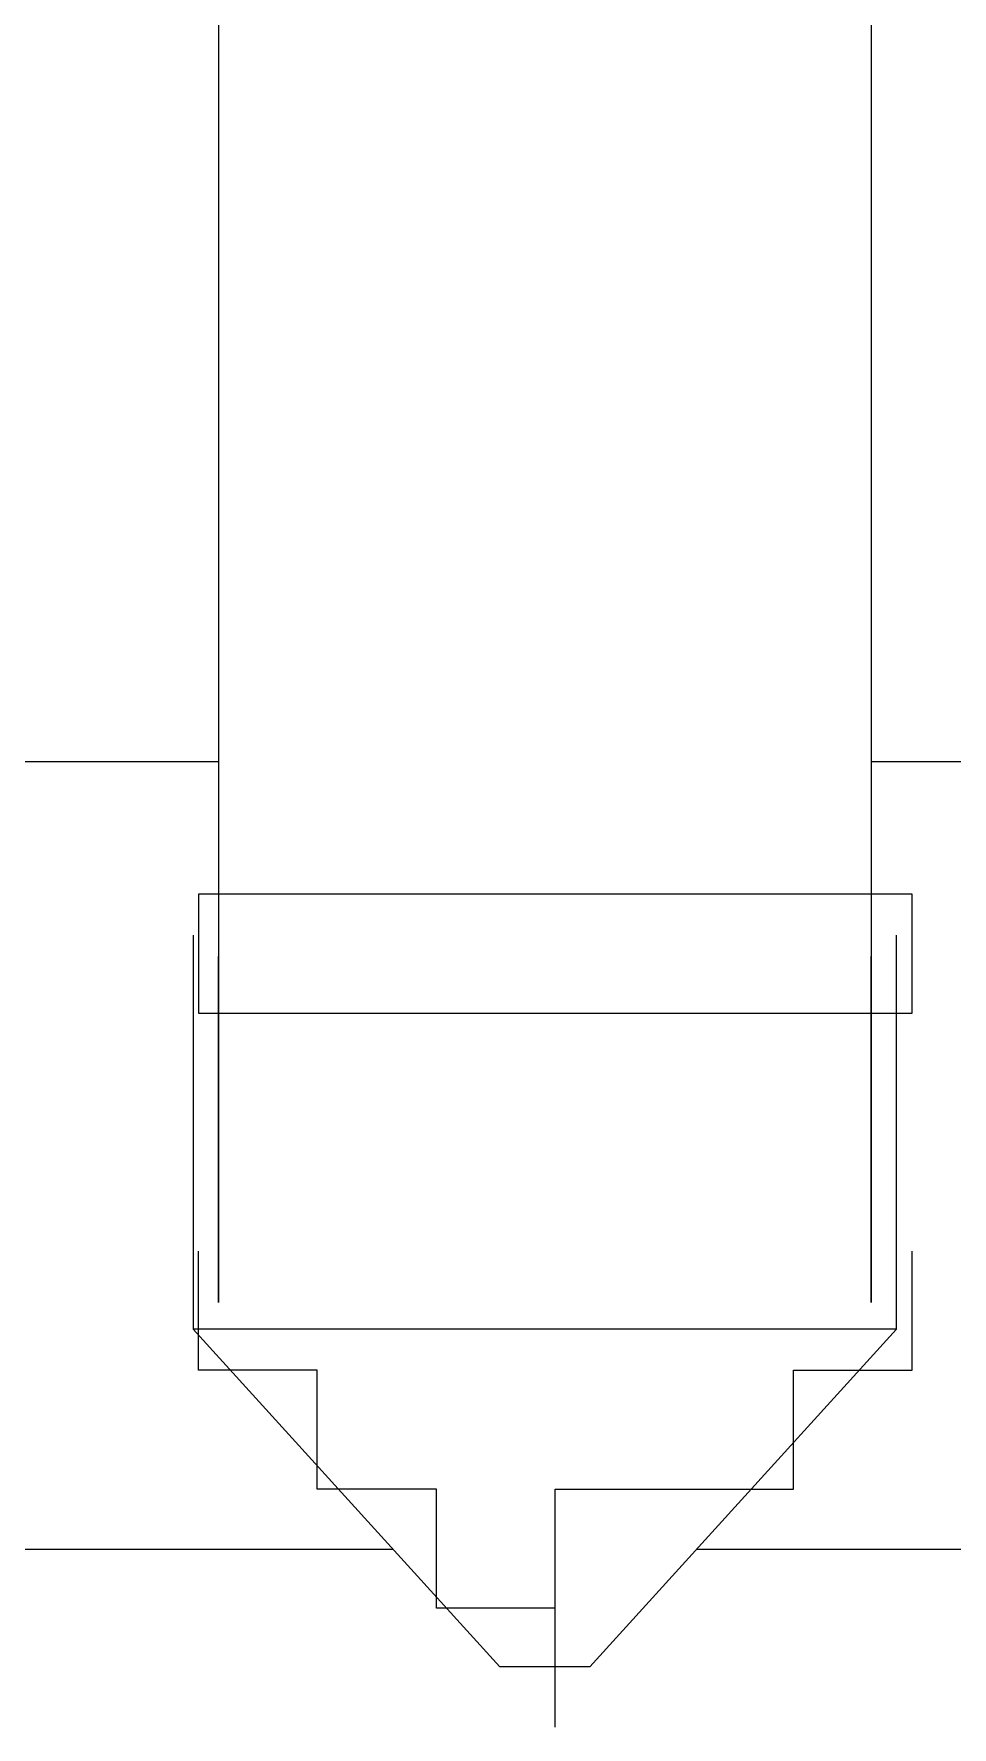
# Model space of a CAD drawing. Extents: x -84241 to 2571207, y -257021 to 1687411.
# Drawn here: x 37262.3 to 37343.9, y -13671 to -13520.5 of the extents above; entities that cross this region are included whole.
import ezdxf

# ---------------------------------------------------------------- set-up
doc = ezdxf.new("R2010")
doc.units = 0
doc.header["$LTSCALE"] = 1000
doc.layers.get('0').update_dxf_attribs({"linetype": 'CONTINUOUS'})
doc.layers.add('W-WSUP-EQPM', color=40, linetype='CONTINUOUS')

# ---------------------------------------------------------------- blocks, each defined once
blk = doc.blocks.new('*U359')
at = {"color": 8, "linetype": 'Continuous'}
for p, q in [((1468877.34, 3476962.13), (1468877.34, 3475194.49)), ((1468935.34, 3476955.33), (1468935.34, 3475194.49)), ((1468877.34, 3475242.54), (1468855.34, 3475242.54)), ((1468957.34, 3475242.54), (1468935.34, 3475242.54)), ((1468875.55, 3475230.79), (1468875.55, 3475230.79)), ((1468875.55, 3475230.79), (1468875.55, 3475230.79)), ((1468875.55, 3475230.79), (1468875.55, 3475230.79)), ((1468875.55, 3475230.79), (1468875.55, 3475230.79)), ((1468875.55, 3475230.79), (1468875.55, 3475230.79)), ((1468875.55, 3475230.79), (1468875.55, 3475230.79)), ((1468875.55, 3475230.79), (1468875.55, 3475220.22)), ((1468886.12, 3475230.79), (1468875.55, 3475230.79)), ((1468875.55, 3475230.79), (1468875.55, 3475230.79)), ((1468875.55, 3475230.79), (1468875.55, 3475230.79)), ((1468875.55, 3475230.79), (1468875.55, 3475230.79)), ((1468875.55, 3475230.79), (1468875.55, 3475230.79)), ((1468875.55, 3475230.79), (1468875.55, 3475230.79)), ((1468875.55, 3475230.79), (1468875.55, 3475230.79)), ((1468875.55, 3475230.79), (1468875.55, 3475230.79)), ((1468875.55, 3475230.79), (1468875.55, 3475230.79)), ((1468875.55, 3475230.79), (1468875.55, 3475230.79)), ((1468875.55, 3475230.79), (1468875.55, 3475230.79)), ((1468875.55, 3475230.79), (1468875.55, 3475230.79)), ((1468875.55, 3475230.79), (1468875.55, 3475230.79)), ((1468896.7, 3475230.79), (1468886.12, 3475230.79)), ((1468886.12, 3475230.79), (1468886.12, 3475230.79)), ((1468886.12, 3475230.79), (1468886.12, 3475230.79)), ((1468886.12, 3475230.79), (1468886.12, 3475230.79)), ((1468886.12, 3475230.79), (1468886.12, 3475230.79)), ((1468886.12, 3475230.79), (1468886.12, 3475230.79)), ((1468886.12, 3475230.79), (1468886.12, 3475230.79)), ((1468886.12, 3475230.79), (1468886.12, 3475230.79)), ((1468886.12, 3475230.79), (1468886.12, 3475230.79)), ((1468907.27, 3475230.79), (1468896.7, 3475230.79)), ((1468896.7, 3475230.79), (1468896.7, 3475230.79)), ((1468896.7, 3475230.79), (1468896.7, 3475230.79)), ((1468896.7, 3475230.79), (1468896.7, 3475230.79)), ((1468896.7, 3475230.79), (1468896.7, 3475230.79)), ((1468896.7, 3475230.79), (1468896.7, 3475230.79)), ((1468896.7, 3475230.79), (1468896.7, 3475230.79)), ((1468896.7, 3475230.79), (1468896.7, 3475230.79)), ((1468917.85, 3475230.79), (1468907.27, 3475230.79)), ((1468907.27, 3475230.79), (1468907.27, 3475230.79)), ((1468907.27, 3475230.79), (1468907.27, 3475230.79)), ((1468907.27, 3475230.79), (1468907.27, 3475230.79)), ((1468907.27, 3475230.79), (1468907.27, 3475230.79)), ((1468907.27, 3475230.79), (1468907.27, 3475230.79)), ((1468907.27, 3475230.79), (1468907.27, 3475230.79)), ((1468928.43, 3475230.79), (1468917.85, 3475230.79)), ((1468917.85, 3475230.79), (1468917.85, 3475230.79)), ((1468917.85, 3475230.79), (1468917.85, 3475230.79)), ((1468917.85, 3475230.79), (1468917.85, 3475230.79)), ((1468917.85, 3475230.79), (1468917.85, 3475230.79)), ((1468917.85, 3475230.79), (1468917.85, 3475230.79)), ((1468917.85, 3475230.79), (1468917.85, 3475230.79)), ((1468939, 3475230.79), (1468928.43, 3475230.79)), ((1468928.43, 3475230.79), (1468928.43, 3475230.79)), ((1468928.43, 3475230.79), (1468928.43, 3475230.79)), ((1468928.43, 3475230.79), (1468928.43, 3475230.79)), ((1468928.43, 3475230.79), (1468928.43, 3475230.79)), ((1468928.43, 3475230.79), (1468928.43, 3475230.79)), ((1468928.43, 3475230.79), (1468928.43, 3475230.79)), ((1468928.43, 3475230.79), (1468928.43, 3475230.79)), ((1468928.43, 3475230.79), (1468928.43, 3475230.79)), ((1468928.43, 3475230.79), (1468928.43, 3475230.79)), ((1468939, 3475220.22), (1468939, 3475230.79)), ((1468939, 3475230.79), (1468939, 3475230.79)), ((1468939, 3475230.79), (1468939, 3475230.79)), ((1468939, 3475230.79), (1468939, 3475230.79)), ((1468939, 3475230.79), (1468939, 3475230.79)), ((1468939, 3475230.79), (1468939, 3475230.79)), ((1468939, 3475230.79), (1468939, 3475230.79)), ((1468939, 3475230.79), (1468939, 3475230.79)), ((1468939, 3475230.79), (1468939, 3475230.79)), ((1468939, 3475230.79), (1468939, 3475230.79)), ((1468939, 3475230.79), (1468939, 3475230.79)), ((1468939, 3475230.79), (1468939, 3475230.79)), ((1468939, 3475230.79), (1468939, 3475230.79)), ((1468939, 3475230.79), (1468939, 3475230.79)), ((1468939, 3475230.79), (1468939, 3475230.79)), ((1468939, 3475230.79), (1468939, 3475230.79)), ((1468939, 3475230.79), (1468939, 3475230.79)), ((1468875.09, 3475227.13), (1468875.09, 3475192.13)), ((1468937.59, 3475192.13), (1468937.59, 3475227.13)), ((1468877.34, 3475194.49), (1468877.34, 3475225.26)), ((1468935.34, 3475194.49), (1468935.34, 3475225.26)), ((1468875.55, 3475220.22), (1468875.55, 3475220.22)), ((1468875.55, 3475220.22), (1468875.55, 3475220.22)), ((1468875.55, 3475220.22), (1468875.55, 3475220.22)), ((1468875.55, 3475220.22), (1468875.55, 3475220.22)), ((1468875.55, 3475220.22), (1468875.55, 3475220.22)), ((1468875.55, 3475220.22), (1468886.12, 3475220.22)), ((1468886.12, 3475220.22), (1468886.12, 3475220.22)), ((1468886.12, 3475220.22), (1468886.12, 3475220.22)), ((1468886.12, 3475220.22), (1468886.12, 3475220.22)), ((1468886.12, 3475220.22), (1468886.12, 3475220.22)), ((1468886.12, 3475220.22), (1468886.12, 3475220.22)), ((1468886.12, 3475220.22), (1468886.12, 3475220.22)), ((1468886.12, 3475220.22), (1468886.12, 3475220.22)), ((1468886.12, 3475220.22), (1468886.12, 3475220.22)), ((1468886.12, 3475220.22), (1468896.7, 3475220.22)), ((1468896.7, 3475220.22), (1468896.7, 3475220.22)), ((1468896.7, 3475220.22), (1468896.7, 3475220.22)), ((1468896.7, 3475220.22), (1468896.7, 3475220.22)), ((1468896.7, 3475220.22), (1468896.7, 3475220.22)), ((1468896.7, 3475220.22), (1468896.7, 3475220.22)), ((1468896.7, 3475220.22), (1468896.7, 3475220.22)), ((1468896.7, 3475220.22), (1468896.7, 3475220.22)), ((1468896.7, 3475220.22), (1468907.27, 3475220.22)), ((1468907.27, 3475220.22), (1468907.27, 3475220.22)), ((1468907.27, 3475220.22), (1468907.27, 3475220.22)), ((1468907.27, 3475220.22), (1468907.27, 3475220.22)), ((1468907.27, 3475220.22), (1468907.27, 3475220.22)), ((1468907.27, 3475220.22), (1468907.27, 3475220.22)), ((1468907.27, 3475220.22), (1468907.27, 3475220.22)), ((1468907.27, 3475220.22), (1468917.85, 3475220.22)), ((1468917.85, 3475220.22), (1468917.85, 3475220.22)), ((1468917.85, 3475220.22), (1468917.85, 3475220.22)), ((1468917.85, 3475220.22), (1468917.85, 3475220.22)), ((1468917.85, 3475220.22), (1468917.85, 3475220.22)), ((1468917.85, 3475220.22), (1468917.85, 3475220.22)), ((1468917.85, 3475220.22), (1468917.85, 3475220.22)), ((1468917.85, 3475220.22), (1468928.43, 3475220.22)), ((1468928.43, 3475220.22), (1468928.43, 3475220.22)), ((1468928.43, 3475220.22), (1468928.43, 3475220.22)), ((1468928.43, 3475220.22), (1468928.43, 3475220.22)), ((1468928.43, 3475220.22), (1468928.43, 3475220.22)), ((1468928.43, 3475220.22), (1468928.43, 3475220.22)), ((1468928.43, 3475220.22), (1468928.43, 3475220.22)), ((1468928.43, 3475220.22), (1468928.43, 3475220.22)), ((1468928.43, 3475220.22), (1468928.43, 3475220.22)), ((1468928.43, 3475220.22), (1468928.43, 3475220.22)), ((1468928.43, 3475220.22), (1468939, 3475220.22)), ((1468939, 3475220.22), (1468939, 3475220.22)), ((1468939, 3475220.22), (1468939, 3475220.22)), ((1468939, 3475220.22), (1468939, 3475220.22)), ((1468875.09, 3475192.13), (1468902.34, 3475162.13)), ((1468937.59, 3475192.13), (1468875.09, 3475192.13)), ((1468937.59, 3475192.13), (1468910.34, 3475162.13)), ((1468892.88, 3475172.54), (1468839.8, 3475172.54)), ((1468972.88, 3475172.54), (1468919.8, 3475172.54)), ((1468910.34, 3475162.13), (1468902.34, 3475162.13))]:
    blk.add_line(p, q, dxfattribs=at)
at = {"color": 8}
for p, q in [((1468875.55, 3475188.49), (1468875.55, 3475199.07)), ((1468875.55, 3475199.07), (1468875.55, 3475199.07)), ((1468875.55, 3475199.07), (1468875.55, 3475199.07)), ((1468875.55, 3475199.07), (1468875.55, 3475199.07)), ((1468939, 3475188.49), (1468939, 3475199.07)), ((1468939, 3475199.07), (1468939, 3475199.07)), ((1468939, 3475199.07), (1468939, 3475199.07)), ((1468939, 3475199.07), (1468939, 3475199.07)), ((1468886.12, 3475188.49), (1468875.55, 3475188.49)), ((1468875.55, 3475188.49), (1468875.55, 3475188.49)), ((1468875.55, 3475188.49), (1468875.55, 3475188.49)), ((1468875.55, 3475188.49), (1468875.55, 3475188.49)), ((1468875.55, 3475188.49), (1468875.55, 3475188.49)), ((1468875.55, 3475188.49), (1468875.55, 3475188.49)), ((1468875.55, 3475188.49), (1468875.55, 3475188.49)), ((1468875.55, 3475188.49), (1468875.55, 3475188.49)), ((1468875.55, 3475188.49), (1468875.55, 3475188.49)), ((1468875.55, 3475188.49), (1468875.55, 3475188.49)), ((1468875.55, 3475188.49), (1468875.55, 3475188.49)), ((1468875.55, 3475188.49), (1468875.55, 3475188.49)), ((1468875.55, 3475188.49), (1468875.55, 3475188.49)), ((1468875.55, 3475188.49), (1468875.55, 3475188.49)), ((1468875.55, 3475188.49), (1468875.55, 3475188.49)), ((1468875.55, 3475188.49), (1468875.55, 3475188.49)), ((1468875.55, 3475188.49), (1468875.55, 3475188.49)), ((1468875.55, 3475188.49), (1468875.55, 3475188.49)), ((1468875.55, 3475188.49), (1468875.55, 3475188.49)), ((1468875.55, 3475188.49), (1468875.55, 3475188.49)), ((1468875.55, 3475188.49), (1468875.55, 3475188.49)), ((1468875.55, 3475188.49), (1468875.55, 3475188.49)), ((1468875.55, 3475188.49), (1468875.55, 3475188.49)), ((1468875.55, 3475188.49), (1468875.55, 3475188.49)), ((1468875.55, 3475188.49), (1468875.55, 3475188.49)), ((1468875.55, 3475188.49), (1468875.55, 3475188.49)), ((1468875.55, 3475188.49), (1468875.55, 3475188.49)), ((1468875.55, 3475188.49), (1468875.55, 3475188.49)), ((1468875.55, 3475188.49), (1468875.55, 3475188.49)), ((1468875.55, 3475188.49), (1468875.55, 3475188.49)), ((1468875.55, 3475188.49), (1468875.55, 3475188.49)), ((1468886.12, 3475177.91), (1468886.12, 3475188.49)), ((1468886.12, 3475188.49), (1468886.12, 3475188.49)), ((1468886.12, 3475188.49), (1468886.12, 3475188.49)), ((1468886.12, 3475188.49), (1468886.12, 3475188.49)), ((1468886.12, 3475188.49), (1468886.12, 3475188.49)), ((1468886.12, 3475188.49), (1468886.12, 3475188.49)), ((1468886.12, 3475188.49), (1468886.12, 3475188.49)), ((1468886.12, 3475188.49), (1468886.12, 3475188.49)), ((1468886.12, 3475188.49), (1468886.12, 3475188.49)), ((1468886.12, 3475188.49), (1468886.12, 3475188.49)), ((1468886.12, 3475188.49), (1468886.12, 3475188.49)), ((1468886.12, 3475188.49), (1468886.12, 3475188.49)), ((1468886.12, 3475188.49), (1468886.12, 3475188.49)), ((1468886.12, 3475188.49), (1468886.12, 3475188.49)), ((1468886.12, 3475188.49), (1468886.12, 3475188.49)), ((1468886.12, 3475188.49), (1468886.12, 3475188.49)), ((1468886.12, 3475188.49), (1468886.12, 3475188.49)), ((1468886.12, 3475188.49), (1468886.12, 3475188.49)), ((1468886.12, 3475188.49), (1468886.12, 3475188.49)), ((1468886.12, 3475188.49), (1468886.12, 3475188.49)), ((1468928.43, 3475177.91), (1468928.43, 3475188.49)), ((1468928.43, 3475188.49), (1468928.43, 3475188.49)), ((1468928.43, 3475188.49), (1468928.43, 3475188.49)), ((1468928.43, 3475188.49), (1468928.43, 3475188.49)), ((1468928.43, 3475188.49), (1468928.43, 3475188.49)), ((1468928.43, 3475188.49), (1468928.43, 3475188.49)), ((1468928.43, 3475188.49), (1468928.43, 3475188.49)), ((1468928.43, 3475188.49), (1468928.43, 3475188.49)), ((1468928.43, 3475188.49), (1468928.43, 3475188.49)), ((1468928.43, 3475188.49), (1468928.43, 3475188.49)), ((1468928.43, 3475188.49), (1468928.43, 3475188.49)), ((1468928.43, 3475188.49), (1468928.43, 3475188.49)), ((1468928.43, 3475188.49), (1468928.43, 3475188.49)), ((1468928.43, 3475188.49), (1468928.43, 3475188.49)), ((1468928.43, 3475188.49), (1468928.43, 3475188.49)), ((1468928.43, 3475188.49), (1468928.43, 3475188.49)), ((1468928.43, 3475188.49), (1468928.43, 3475188.49)), ((1468928.43, 3475188.49), (1468928.43, 3475188.49)), ((1468928.43, 3475188.49), (1468928.43, 3475188.49)), ((1468928.43, 3475188.49), (1468928.43, 3475188.49)), ((1468928.43, 3475188.49), (1468928.43, 3475188.49)), ((1468928.43, 3475188.49), (1468928.43, 3475188.49)), ((1468928.43, 3475188.49), (1468928.43, 3475188.49)), ((1468928.43, 3475188.49), (1468928.43, 3475188.49)), ((1468928.43, 3475188.49), (1468928.43, 3475188.49)), ((1468928.43, 3475188.49), (1468928.43, 3475188.49)), ((1468928.43, 3475188.49), (1468928.43, 3475188.49)), ((1468928.43, 3475188.49), (1468928.43, 3475188.49)), ((1468928.43, 3475188.49), (1468928.43, 3475188.49)), ((1468928.43, 3475188.49), (1468928.43, 3475188.49)), ((1468928.43, 3475188.49), (1468928.43, 3475188.49)), ((1468928.43, 3475188.49), (1468928.43, 3475188.49)), ((1468928.43, 3475188.49), (1468928.43, 3475188.49)), ((1468928.43, 3475188.49), (1468928.43, 3475188.49)), ((1468928.43, 3475188.49), (1468928.43, 3475188.49)), ((1468928.43, 3475188.49), (1468928.43, 3475188.49)), ((1468928.43, 3475188.49), (1468939, 3475188.49)), ((1468939, 3475188.49), (1468939, 3475188.49)), ((1468939, 3475188.49), (1468939, 3475188.49)), ((1468939, 3475188.49), (1468939, 3475188.49)), ((1468939, 3475188.49), (1468939, 3475188.49)), ((1468939, 3475188.49), (1468939, 3475188.49)), ((1468939, 3475188.49), (1468939, 3475188.49)), ((1468939, 3475188.49), (1468939, 3475188.49)), ((1468939, 3475188.49), (1468939, 3475188.49)), ((1468939, 3475188.49), (1468939, 3475188.49)), ((1468939, 3475188.49), (1468939, 3475188.49)), ((1468939, 3475188.49), (1468939, 3475188.49)), ((1468939, 3475188.49), (1468939, 3475188.49)), ((1468939, 3475188.49), (1468939, 3475188.49)), ((1468939, 3475188.49), (1468939, 3475188.49)), ((1468896.7, 3475177.91), (1468886.12, 3475177.91)), ((1468886.12, 3475177.91), (1468886.12, 3475177.91)), ((1468886.12, 3475177.91), (1468886.12, 3475177.91)), ((1468886.12, 3475177.91), (1468886.12, 3475177.91)), ((1468886.12, 3475177.91), (1468886.12, 3475177.91)), ((1468886.12, 3475177.91), (1468886.12, 3475177.91)), ((1468886.12, 3475177.91), (1468886.12, 3475177.91)), ((1468886.12, 3475177.91), (1468886.12, 3475177.91)), ((1468886.12, 3475177.91), (1468886.12, 3475177.91)), ((1468886.12, 3475177.91), (1468886.12, 3475177.91)), ((1468886.12, 3475177.91), (1468886.12, 3475177.91)), ((1468886.12, 3475177.91), (1468886.12, 3475177.91)), ((1468886.12, 3475177.91), (1468886.12, 3475177.91)), ((1468886.12, 3475177.91), (1468886.12, 3475177.91)), ((1468886.12, 3475177.91), (1468886.12, 3475177.91)), ((1468886.12, 3475177.91), (1468886.12, 3475177.91)), ((1468886.12, 3475177.91), (1468886.12, 3475177.91)), ((1468886.12, 3475177.91), (1468886.12, 3475177.91)), ((1468886.12, 3475177.91), (1468886.12, 3475177.91)), ((1468886.12, 3475177.91), (1468886.12, 3475177.91)), ((1468886.12, 3475177.91), (1468886.12, 3475177.91)), ((1468886.12, 3475177.91), (1468886.12, 3475177.91)), ((1468886.12, 3475177.91), (1468886.12, 3475177.91)), ((1468886.12, 3475177.91), (1468886.12, 3475177.91)), ((1468886.12, 3475177.91), (1468886.12, 3475177.91)), ((1468886.12, 3475177.91), (1468886.12, 3475177.91)), ((1468886.12, 3475177.91), (1468886.12, 3475177.91)), ((1468886.12, 3475177.91), (1468886.12, 3475177.91)), ((1468886.12, 3475177.91), (1468886.12, 3475177.91)), ((1468886.12, 3475177.91), (1468886.12, 3475177.91)), ((1468886.12, 3475177.91), (1468886.12, 3475177.91)), ((1468886.12, 3475177.91), (1468886.12, 3475177.91)), ((1468886.12, 3475177.91), (1468886.12, 3475177.91)), ((1468886.12, 3475177.91), (1468886.12, 3475177.91)), ((1468886.12, 3475177.91), (1468886.12, 3475177.91)), ((1468886.12, 3475177.91), (1468886.12, 3475177.91)), ((1468886.12, 3475177.91), (1468886.12, 3475177.91)), ((1468886.12, 3475177.91), (1468886.12, 3475177.91)), ((1468886.12, 3475177.91), (1468886.12, 3475177.91)), ((1468896.7, 3475167.34), (1468896.7, 3475177.91)), ((1468896.7, 3475177.91), (1468896.7, 3475177.91)), ((1468896.7, 3475177.91), (1468896.7, 3475177.91)), ((1468896.7, 3475177.91), (1468896.7, 3475177.91)), ((1468896.7, 3475177.91), (1468896.7, 3475177.91)), ((1468896.7, 3475177.91), (1468896.7, 3475177.91)), ((1468896.7, 3475177.91), (1468896.7, 3475177.91)), ((1468896.7, 3475177.91), (1468896.7, 3475177.91)), ((1468896.7, 3475177.91), (1468896.7, 3475177.91)), ((1468896.7, 3475177.91), (1468896.7, 3475177.91)), ((1468896.7, 3475177.91), (1468896.7, 3475177.91)), ((1468896.7, 3475177.91), (1468896.7, 3475177.91)), ((1468896.7, 3475177.91), (1468896.7, 3475177.91)), ((1468896.7, 3475177.91), (1468896.7, 3475177.91)), ((1468896.7, 3475177.91), (1468896.7, 3475177.91)), ((1468896.7, 3475177.91), (1468896.7, 3475177.91)), ((1468896.7, 3475177.91), (1468896.7, 3475177.91)), ((1468896.7, 3475177.91), (1468896.7, 3475177.91)), ((1468896.7, 3475177.91), (1468896.7, 3475177.91)), ((1468896.7, 3475177.91), (1468896.7, 3475177.91)), ((1468896.7, 3475177.91), (1468896.7, 3475177.91)), ((1468896.7, 3475177.91), (1468896.7, 3475177.91)), ((1468896.7, 3475177.91), (1468896.7, 3475177.91)), ((1468896.7, 3475177.91), (1468896.7, 3475177.91)), ((1468896.7, 3475177.91), (1468896.7, 3475177.91)), ((1468896.7, 3475177.91), (1468896.7, 3475177.91)), ((1468896.7, 3475177.91), (1468896.7, 3475177.91)), ((1468896.7, 3475177.91), (1468896.7, 3475177.91)), ((1468896.7, 3475177.91), (1468896.7, 3475177.91)), ((1468896.7, 3475177.91), (1468896.7, 3475177.91)), ((1468896.7, 3475177.91), (1468896.7, 3475177.91)), ((1468896.7, 3475177.91), (1468896.7, 3475177.91)), ((1468896.7, 3475177.91), (1468896.7, 3475177.91)), ((1468896.7, 3475177.91), (1468896.7, 3475177.91)), ((1468896.7, 3475177.91), (1468896.7, 3475177.91)), ((1468896.7, 3475177.91), (1468896.7, 3475177.91)), ((1468896.7, 3475177.91), (1468896.7, 3475177.91)), ((1468896.7, 3475177.91), (1468896.7, 3475177.91)), ((1468896.7, 3475177.91), (1468896.7, 3475177.91)), ((1468896.7, 3475177.91), (1468896.7, 3475177.91)), ((1468896.7, 3475177.91), (1468896.7, 3475177.91)), ((1468896.7, 3475177.91), (1468896.7, 3475177.91)), ((1468896.7, 3475177.91), (1468896.7, 3475177.91)), ((1468896.7, 3475177.91), (1468896.7, 3475177.91)), ((1468896.7, 3475177.91), (1468896.7, 3475177.91)), ((1468896.7, 3475177.91), (1468896.7, 3475177.91)), ((1468907.27, 3475167.34), (1468907.27, 3475177.91)), ((1468907.27, 3475177.91), (1468907.27, 3475177.91)), ((1468907.27, 3475177.91), (1468917.85, 3475177.91)), ((1468917.85, 3475177.91), (1468917.85, 3475177.91)), ((1468917.85, 3475177.91), (1468917.85, 3475177.91)), ((1468917.85, 3475177.91), (1468917.85, 3475177.91)), ((1468917.85, 3475177.91), (1468917.85, 3475177.91)), ((1468917.85, 3475177.91), (1468917.85, 3475177.91)), ((1468917.85, 3475177.91), (1468917.85, 3475177.91)), ((1468917.85, 3475177.91), (1468917.85, 3475177.91)), ((1468917.85, 3475177.91), (1468917.85, 3475177.91)), ((1468917.85, 3475177.91), (1468917.85, 3475177.91)), ((1468917.85, 3475177.91), (1468917.85, 3475177.91)), ((1468917.85, 3475177.91), (1468917.85, 3475177.91)), ((1468917.85, 3475177.91), (1468917.85, 3475177.91)), ((1468917.85, 3475177.91), (1468917.85, 3475177.91)), ((1468917.85, 3475177.91), (1468917.85, 3475177.91)), ((1468917.85, 3475177.91), (1468917.85, 3475177.91)), ((1468917.85, 3475177.91), (1468917.85, 3475177.91)), ((1468917.85, 3475177.91), (1468917.85, 3475177.91)), ((1468917.85, 3475177.91), (1468917.85, 3475177.91)), ((1468917.85, 3475177.91), (1468917.85, 3475177.91)), ((1468917.85, 3475177.91), (1468917.85, 3475177.91)), ((1468917.85, 3475177.91), (1468917.85, 3475177.91)), ((1468917.85, 3475177.91), (1468917.85, 3475177.91)), ((1468917.85, 3475177.91), (1468917.85, 3475177.91)), ((1468917.85, 3475177.91), (1468917.85, 3475177.91)), ((1468917.85, 3475177.91), (1468917.85, 3475177.91)), ((1468917.85, 3475177.91), (1468917.85, 3475177.91)), ((1468917.85, 3475177.91), (1468917.85, 3475177.91)), ((1468917.85, 3475177.91), (1468917.85, 3475177.91)), ((1468917.85, 3475177.91), (1468917.85, 3475177.91)), ((1468917.85, 3475177.91), (1468917.85, 3475177.91)), ((1468917.85, 3475177.91), (1468917.85, 3475177.91)), ((1468917.85, 3475177.91), (1468917.85, 3475177.91)), ((1468917.85, 3475177.91), (1468917.85, 3475177.91)), ((1468917.85, 3475177.91), (1468917.85, 3475177.91)), ((1468917.85, 3475177.91), (1468917.85, 3475177.91)), ((1468917.85, 3475177.91), (1468917.85, 3475177.91)), ((1468917.85, 3475177.91), (1468917.85, 3475177.91)), ((1468917.85, 3475177.91), (1468917.85, 3475177.91)), ((1468917.85, 3475177.91), (1468917.85, 3475177.91)), ((1468917.85, 3475177.91), (1468917.85, 3475177.91)), ((1468917.85, 3475177.91), (1468917.85, 3475177.91)), ((1468917.85, 3475177.91), (1468917.85, 3475177.91)), ((1468917.85, 3475177.91), (1468917.85, 3475177.91)), ((1468917.85, 3475177.91), (1468917.85, 3475177.91)), ((1468917.85, 3475177.91), (1468917.85, 3475177.91)), ((1468917.85, 3475177.91), (1468917.85, 3475177.91)), ((1468917.85, 3475177.91), (1468917.85, 3475177.91)), ((1468917.85, 3475177.91), (1468917.85, 3475177.91)), ((1468917.85, 3475177.91), (1468917.85, 3475177.91)), ((1468917.85, 3475177.91), (1468917.85, 3475177.91)), ((1468917.85, 3475177.91), (1468917.85, 3475177.91)), ((1468917.85, 3475177.91), (1468928.43, 3475177.91)), ((1468928.43, 3475177.91), (1468928.43, 3475177.91)), ((1468928.43, 3475177.91), (1468928.43, 3475177.91)), ((1468928.43, 3475177.91), (1468928.43, 3475177.91)), ((1468928.43, 3475177.91), (1468928.43, 3475177.91)), ((1468928.43, 3475177.91), (1468928.43, 3475177.91)), ((1468928.43, 3475177.91), (1468928.43, 3475177.91)), ((1468928.43, 3475177.91), (1468928.43, 3475177.91)), ((1468928.43, 3475177.91), (1468928.43, 3475177.91)), ((1468928.43, 3475177.91), (1468928.43, 3475177.91)), ((1468928.43, 3475177.91), (1468928.43, 3475177.91)), ((1468928.43, 3475177.91), (1468928.43, 3475177.91)), ((1468928.43, 3475177.91), (1468928.43, 3475177.91)), ((1468928.43, 3475177.91), (1468928.43, 3475177.91)), ((1468928.43, 3475177.91), (1468928.43, 3475177.91)), ((1468928.43, 3475177.91), (1468928.43, 3475177.91)), ((1468928.43, 3475177.91), (1468928.43, 3475177.91)), ((1468928.43, 3475177.91), (1468928.43, 3475177.91)), ((1468928.43, 3475177.91), (1468928.43, 3475177.91)), ((1468928.43, 3475177.91), (1468928.43, 3475177.91)), ((1468928.43, 3475177.91), (1468928.43, 3475177.91)), ((1468928.43, 3475177.91), (1468928.43, 3475177.91)), ((1468928.43, 3475177.91), (1468928.43, 3475177.91)), ((1468928.43, 3475177.91), (1468928.43, 3475177.91)), ((1468928.43, 3475177.91), (1468928.43, 3475177.91)), ((1468928.43, 3475177.91), (1468928.43, 3475177.91)), ((1468928.43, 3475177.91), (1468928.43, 3475177.91)), ((1468928.43, 3475177.91), (1468928.43, 3475177.91)), ((1468928.43, 3475177.91), (1468928.43, 3475177.91)), ((1468928.43, 3475177.91), (1468928.43, 3475177.91)), ((1468928.43, 3475177.91), (1468928.43, 3475177.91)), ((1468907.27, 3475167.34), (1468896.7, 3475167.34)), ((1468896.7, 3475167.34), (1468896.7, 3475167.34)), ((1468896.7, 3475167.34), (1468896.7, 3475167.34)), ((1468896.7, 3475167.34), (1468896.7, 3475167.34)), ((1468896.7, 3475167.34), (1468896.7, 3475167.34)), ((1468896.7, 3475167.34), (1468896.7, 3475167.34)), ((1468896.7, 3475167.34), (1468896.7, 3475167.34)), ((1468896.7, 3475167.34), (1468896.7, 3475167.34)), ((1468896.7, 3475167.34), (1468896.7, 3475167.34)), ((1468896.7, 3475167.34), (1468896.7, 3475167.34)), ((1468896.7, 3475167.34), (1468896.7, 3475167.34)), ((1468907.27, 3475156.76), (1468907.27, 3475167.34)), ((1468907.27, 3475167.34), (1468907.27, 3475167.34)), ((1468907.27, 3475167.34), (1468907.27, 3475167.34)), ((1468907.27, 3475167.34), (1468907.27, 3475167.34)), ((1468907.27, 3475167.34), (1468907.27, 3475167.34)), ((1468907.27, 3475167.34), (1468907.27, 3475167.34)), ((1468907.27, 3475167.34), (1468907.27, 3475167.34)), ((1468907.27, 3475167.34), (1468907.27, 3475167.34)), ((1468907.27, 3475167.34), (1468907.27, 3475167.34)), ((1468907.27, 3475167.34), (1468907.27, 3475167.34)), ((1468907.27, 3475167.34), (1468907.27, 3475167.34)), ((1468907.27, 3475167.34), (1468907.27, 3475167.34)), ((1468907.27, 3475167.34), (1468907.27, 3475167.34)), ((1468907.27, 3475167.34), (1468907.27, 3475167.34)), ((1468907.27, 3475167.34), (1468907.27, 3475167.34)), ((1468907.27, 3475167.34), (1468907.27, 3475167.34)), ((1468907.27, 3475167.34), (1468907.27, 3475167.34)), ((1468907.27, 3475167.34), (1468907.27, 3475167.34)), ((1468907.27, 3475167.34), (1468907.27, 3475167.34)), ((1468907.27, 3475167.34), (1468907.27, 3475167.34)), ((1468907.27, 3475167.34), (1468907.27, 3475167.34)), ((1468907.27, 3475167.34), (1468907.27, 3475167.34)), ((1468907.27, 3475167.34), (1468907.27, 3475167.34)), ((1468907.27, 3475167.34), (1468907.27, 3475167.34)), ((1468907.27, 3475167.34), (1468907.27, 3475167.34)), ((1468907.27, 3475167.34), (1468907.27, 3475167.34)), ((1468907.27, 3475167.34), (1468907.27, 3475167.34)), ((1468907.27, 3475167.34), (1468907.27, 3475167.34)), ((1468907.27, 3475167.34), (1468907.27, 3475167.34)), ((1468907.27, 3475167.34), (1468907.27, 3475167.34)), ((1468907.27, 3475167.34), (1468907.27, 3475167.34)), ((1468907.27, 3475167.34), (1468907.27, 3475167.34)), ((1468907.27, 3475167.34), (1468907.27, 3475167.34)), ((1468907.27, 3475167.34), (1468907.27, 3475167.34)), ((1468907.27, 3475167.34), (1468907.27, 3475167.34)), ((1468907.27, 3475167.34), (1468907.27, 3475167.34)), ((1468907.27, 3475167.34), (1468907.27, 3475167.34)), ((1468907.27, 3475167.34), (1468907.27, 3475167.34)), ((1468907.27, 3475167.34), (1468907.27, 3475167.34)), ((1468907.27, 3475167.34), (1468907.27, 3475167.34)), ((1468907.27, 3475156.76), (1468907.27, 3475167.34)), ((1468907.27, 3475167.34), (1468907.27, 3475167.34)), ((1468907.27, 3475167.34), (1468907.27, 3475167.34)), ((1468907.27, 3475167.34), (1468907.27, 3475167.34)), ((1468907.27, 3475167.34), (1468907.27, 3475167.34)), ((1468907.27, 3475167.34), (1468907.27, 3475167.34)), ((1468907.27, 3475167.34), (1468907.27, 3475167.34)), ((1468907.27, 3475167.34), (1468907.27, 3475167.34)), ((1468907.27, 3475167.34), (1468907.27, 3475167.34)), ((1468907.27, 3475167.34), (1468907.27, 3475167.34)), ((1468907.27, 3475167.34), (1468907.27, 3475167.34)), ((1468907.27, 3475167.34), (1468907.27, 3475167.34)), ((1468907.27, 3475167.34), (1468907.27, 3475167.34)), ((1468907.27, 3475167.34), (1468907.27, 3475167.34)), ((1468907.27, 3475167.34), (1468907.27, 3475167.34)), ((1468907.27, 3475167.34), (1468907.27, 3475167.34)), ((1468907.27, 3475167.34), (1468907.27, 3475167.34)), ((1468907.27, 3475167.34), (1468907.27, 3475167.34)), ((1468907.27, 3475167.34), (1468907.27, 3475167.34)), ((1468907.27, 3475167.34), (1468907.27, 3475167.34)), ((1468907.27, 3475167.34), (1468907.27, 3475167.34)), ((1468907.27, 3475167.34), (1468907.27, 3475167.34)), ((1468907.27, 3475167.34), (1468907.27, 3475167.34)), ((1468907.27, 3475167.34), (1468907.27, 3475167.34)), ((1468907.27, 3475167.34), (1468907.27, 3475167.34)), ((1468907.27, 3475167.34), (1468907.27, 3475167.34)), ((1468907.27, 3475167.34), (1468907.27, 3475167.34)), ((1468907.27, 3475167.34), (1468907.27, 3475167.34)), ((1468907.27, 3475167.34), (1468907.27, 3475167.34)), ((1468907.27, 3475167.34), (1468907.27, 3475167.34)), ((1468907.27, 3475167.34), (1468907.27, 3475167.34)), ((1468907.27, 3475167.34), (1468907.27, 3475167.34)), ((1468907.27, 3475167.34), (1468907.27, 3475167.34)), ((1468907.27, 3475167.34), (1468907.27, 3475167.34)), ((1468907.27, 3475167.34), (1468907.27, 3475167.34)), ((1468907.27, 3475167.34), (1468907.27, 3475167.34)), ((1468907.27, 3475167.34), (1468907.27, 3475167.34)), ((1468907.27, 3475167.34), (1468907.27, 3475167.34)), ((1468907.27, 3475167.34), (1468907.27, 3475167.34)), ((1468907.27, 3475167.34), (1468907.27, 3475167.34)), ((1468907.27, 3475167.34), (1468907.27, 3475167.34)), ((1468907.27, 3475167.34), (1468907.27, 3475167.34)), ((1468907.27, 3475167.34), (1468907.27, 3475167.34)), ((1468907.27, 3475167.34), (1468907.27, 3475167.34)), ((1468907.27, 3475167.34), (1468907.27, 3475167.34)), ((1468907.27, 3475167.34), (1468907.27, 3475167.34)), ((1468907.27, 3475167.34), (1468907.27, 3475167.34)), ((1468907.27, 3475167.34), (1468907.27, 3475167.34)), ((1468907.27, 3475167.34), (1468907.27, 3475167.34)), ((1468907.27, 3475167.34), (1468907.27, 3475167.34)), ((1468907.27, 3475167.34), (1468907.27, 3475167.34))]:
    blk.add_line(p, q, dxfattribs=at)
blk = doc.blocks.new('*U360')
blk.add_blockref('*U359', (-1469346.34, -3477072.33))

msp = doc.modelspace()

# ---------------------------------------------------------------- block references
at = {"layer": 'W-WSUP-EQPM'}
msp.add_blockref('*U360', (37747.7006, -11755.4364), dxfattribs=at)

doc.saveas('drawing.dxf')
